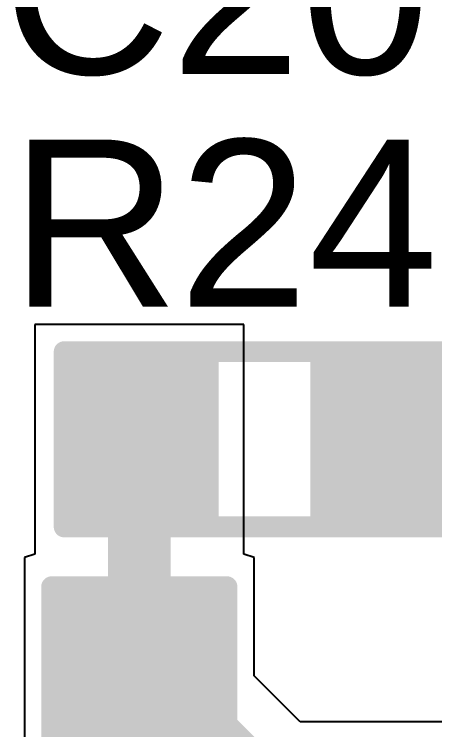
# Model space of a CAD drawing. Header units: inches. Extents: x -18 to 237, y -41 to 211.
# Drawn here: x 31.573 to 34.132, y 75.807 to 80.162 of the extents above; entities that cross this region are included whole.
import ezdxf

# ---------------------------------------------------------------- set-up
doc = ezdxf.new("R2010")
doc.units = ezdxf.units.IN
for name, color, linetype in [('Top Layer', 1, 'Continuous'), ('Top Overlay', 2, 'Continuous'), ('Top Paste', 8, 'Continuous'), ('Top Solder', 216, 'Continuous')]:
    doc.layers.add(name, color=color, linetype=linetype)
doc.styles.add('Arial', font='', dxfattribs={"height": 0.2})
doc.styles.get('Arial').set_extended_font_data('Arial')

# ---------------------------------------------------------------- blocks, each defined once
blk = doc.blocks.new('R___0603_59')
at = {"layer": 'Top Layer'}
for points in [[(-0.381, 0.4445), (-0.381, -0.4445), (-1.143, -0.4445), (-1.143, 0.4445)], [(1.143, 0.4445), (1.143, -0.4445), (0.381, -0.4445), (0.381, 0.4445)]]:
    blk.add_hatch(color=1, dxfattribs=at).paths.add_polyline_path(points)
at = {"layer": 'Top Paste'}
for points in [[(-0.381, 0.4445), (-0.381, -0.4445), (-1.143, -0.4445), (-1.143, 0.4445)], [(1.143, 0.4445), (1.143, -0.4445), (0.381, -0.4445), (0.381, 0.4445)]]:
    blk.add_hatch(color=8, dxfattribs=at).paths.add_polyline_path(points)
at = {"layer": 'Top Solder'}
for points in [[(-0.2794, 0.5461), (-0.2794, -0.5461), (-1.2446, -0.5461), (-1.2446, 0.5461)], [(1.2446, 0.5461), (1.2446, -0.5461), (0.2794, -0.5461), (0.2794, 0.5461)]]:
    blk.add_hatch(color=216, dxfattribs=at).paths.add_polyline_path(points)
at = {"layer": 'Top Overlay'}
for points in [[(1.2192, 0.5334, 0.127, 0.127, 0), (-1.2192, 0.5334, 0.127, 0.127, 0)], [(-1.2192, 0.5334, 0.127, 0.127, 0), (-1.2192, -0.5334, 0.127, 0.127, 0)], [(1.2192, 0.5334, 0.127, 0.127, 0), (1.2192, -0.5334, 0.127, 0.127, 0)], [(1.2192, -0.5334, 0.127, 0.127, 0), (-1.2192, -0.5334, 0.127, 0.127, 0)]]:
    blk.add_lwpolyline(points, format="xyseb", dxfattribs=at)
for points in [[(-1.25095, 0.5334, 0.0635, 0.0635, 1), (-1.18745, 0.5334, 0.0635, 0.0635, 1)], [(-1.25095, 0.5334, 0.0635, 0.0635, 1), (-1.18745, 0.5334, 0.0635, 0.0635, 1)], [(1.18745, 0.5334, 0.0635, 0.0635, 1), (1.25095, 0.5334, 0.0635, 0.0635, 1)], [(1.18745, 0.5334, 0.0635, 0.0635, 1), (1.25095, 0.5334, 0.0635, 0.0635, 1)], [(-1.25095, -0.5334, 0.0635, 0.0635, 1), (-1.18745, -0.5334, 0.0635, 0.0635, 1)], [(-1.25095, -0.5334, 0.0635, 0.0635, 1), (-1.18745, -0.5334, 0.0635, 0.0635, 1)], [(1.18745, -0.5334, 0.0635, 0.0635, 1), (1.25095, -0.5334, 0.0635, 0.0635, 1)], [(1.18745, -0.5334, 0.0635, 0.0635, 1), (1.25095, -0.5334, 0.0635, 0.0635, 1)]]:
    blk.add_lwpolyline(points, format="xyseb", close=True, dxfattribs=at)
blk = doc.blocks.new('R___0603_60')
at = {"layer": 'Top Layer'}
for points in [[(-0.381, 0.4445), (-0.381, -0.4445), (-1.143, -0.4445), (-1.143, 0.4445)], [(1.143, 0.4445), (1.143, -0.4445), (0.381, -0.4445), (0.381, 0.4445)]]:
    blk.add_hatch(color=1, dxfattribs=at).paths.add_polyline_path(points)
at = {"layer": 'Top Paste'}
for points in [[(-0.381, 0.4445), (-0.381, -0.4445), (-1.143, -0.4445), (-1.143, 0.4445)], [(1.143, 0.4445), (1.143, -0.4445), (0.381, -0.4445), (0.381, 0.4445)]]:
    blk.add_hatch(color=8, dxfattribs=at).paths.add_polyline_path(points)
at = {"layer": 'Top Solder'}
for points in [[(-0.2794, 0.5461), (-0.2794, -0.5461), (-1.2446, -0.5461), (-1.2446, 0.5461)], [(1.2446, 0.5461), (1.2446, -0.5461), (0.2794, -0.5461), (0.2794, 0.5461)]]:
    blk.add_hatch(color=216, dxfattribs=at).paths.add_polyline_path(points)
at = {"layer": 'Top Overlay'}
for points in [[(-1.2192, -0.5334, 0.127, 0.127, 0), (-1.2192, 0.5334, 0.127, 0.127, 0)], [(1.2192, 0.5334, 0.127, 0.127, 0), (-1.2192, 0.5334, 0.127, 0.127, 0)], [(1.2192, -0.5334, 0.127, 0.127, 0), (1.2192, 0.5334, 0.127, 0.127, 0)], [(1.2192, -0.5334, 0.127, 0.127, 0), (-1.2192, -0.5334, 0.127, 0.127, 0)]]:
    blk.add_lwpolyline(points, format="xyseb", dxfattribs=at)
for points in [[(-1.25095, 0.5334, 0.0635, 0.0635, 1), (-1.18745, 0.5334, 0.0635, 0.0635, 1)], [(-1.25095, 0.5334, 0.0635, 0.0635, 1), (-1.18745, 0.5334, 0.0635, 0.0635, 1)], [(1.18745, 0.5334, 0.0635, 0.0635, 1), (1.25095, 0.5334, 0.0635, 0.0635, 1)], [(1.18745, 0.5334, 0.0635, 0.0635, 1), (1.25095, 0.5334, 0.0635, 0.0635, 1)], [(-1.25095, -0.5334, 0.0635, 0.0635, 1), (-1.18745, -0.5334, 0.0635, 0.0635, 1)], [(-1.25095, -0.5334, 0.0635, 0.0635, 1), (-1.18745, -0.5334, 0.0635, 0.0635, 1)], [(1.18745, -0.5334, 0.0635, 0.0635, 1), (1.25095, -0.5334, 0.0635, 0.0635, 1)], [(1.18745, -0.5334, 0.0635, 0.0635, 1), (1.25095, -0.5334, 0.0635, 0.0635, 1)]]:
    blk.add_lwpolyline(points, format="xyseb", close=True, dxfattribs=at)

msp = doc.modelspace()

# ---------------------------------------------------------------- linework, layer by layer
at = {"layer": 'Top Layer'}
for p, q in [((32.9692, 78.2736), (31.6992, 78.2736)), ((31.6992, 78.2736), (31.6992, 76.8766)), ((32.9692, 76.8766), (32.9692, 78.2736)), ((31.6992, 76.8766), (31.6357, 76.8555)), ((33.0327, 76.8555), (32.9692, 76.8766)), ((31.6357, 76.8555), (31.6357, 75.7596)), ((33.0327, 76.1349), (33.0327, 76.8555)), ((33.3122, 75.8553), (33.0327, 76.1349)), ((35.2248, 75.8553), (33.3122, 75.8553))]:
    msp.add_line(p, q, dxfattribs=at)
for points in [[(32.3342, 76.2205, 0.381, 0.381, 0), (32.3342, 77.5751, 0.381, 0.381, 0)], [(32.3977, 76.2205, 0.254, 0.254, 0), (33.1513, 75.4669, 0.254, 0.254, 0)], [(32.3342, 76.2205, 0.2032, 0.2032, 0), (32.3977, 76.2205, 0.2032, 0.2032, 0)]]:
    msp.add_lwpolyline(points, format="xyseb", dxfattribs=at)
for points in [[(32.239, 77.5751, 0.1905, 0.1905, 1), (32.4295, 77.5751, 0.1905, 0.1905, 1)], [(32.239, 76.2205, 0.1905, 0.1905, 1), (32.4295, 76.2205, 0.1905, 0.1905, 1)], [(32.3342, 76.2205, 0.127, 0.127, 1), (32.4612, 76.2205, 0.127, 0.127, 1)], [(32.2834, 76.2205, 0.1016, 0.1016, 1), (32.385, 76.2205, 0.1016, 0.1016, 1)], [(32.3469, 76.2205, 0.1016, 0.1016, 1), (32.4485, 76.2205, 0.1016, 0.1016, 1)]]:
    msp.add_lwpolyline(points, format="xyseb", close=True, dxfattribs=at)

# ---------------------------------------------------------------- block references
for name, p, rotation in [('R___0603_59', (33.0962, 77.5751), 180), ('R___0603_60', (32.3342, 75.4585), 270)]:
    msp.add_blockref(name, p, dxfattribs=dict(rotation=rotation))

# ---------------------------------------------------------------- texts
at = {"layer": 'Top Overlay', "style": 'Arial'}
for s, p in [('C20', (31.5013, 79.798)), ('R24', (31.5489, 78.3834))]:
    msp.add_text(s, height=1.016, dxfattribs=at).set_placement(p)

doc.saveas('drawing.dxf')
